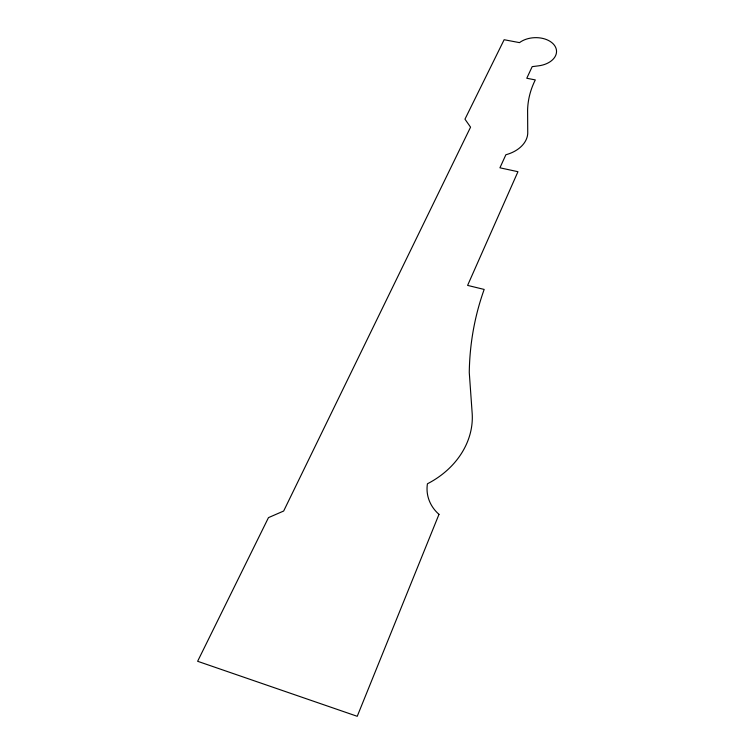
<?xml version="1.0" encoding="UTF-8"?>
<svg xmlns="http://www.w3.org/2000/svg" width="754" height="754" viewBox="0 0 754 754"><rect width="100%" height="100%" fill="white"/><g stroke="black" fill="none" stroke-linecap="round" stroke-linejoin="round"><path stroke-width="1.13" d="M438.988 514.341L357.236 716.3L197.633 661.286L268.471 517.63L283.664 511.024L470.562 127.162L464.964 119.17L504.143 39.726L519.506 42.629A21.291 14.203 -2.1 0 1 553.973 44.722A21.291 14.203 -2.1 0 1 538.639 65.824L532.183 66.644L526.782 78.246L535.302 79.915A144.872 99.707 3.1 0 0 527.602 110.159L527.734 131.573A32.205 22.761 -3.3 0 1 505.877 154.749L499.93 167.803L517.951 171.705L467.603 285.398L484.172 289.432A432.862 330.271 18.5 0 0 469.271 372.504L472.174 413.343A85.532 71.781 -11.6 0 1 427.424 483.785A41.734 36.692 -5.6 0 0 438.988 514.341"/></g></svg>
